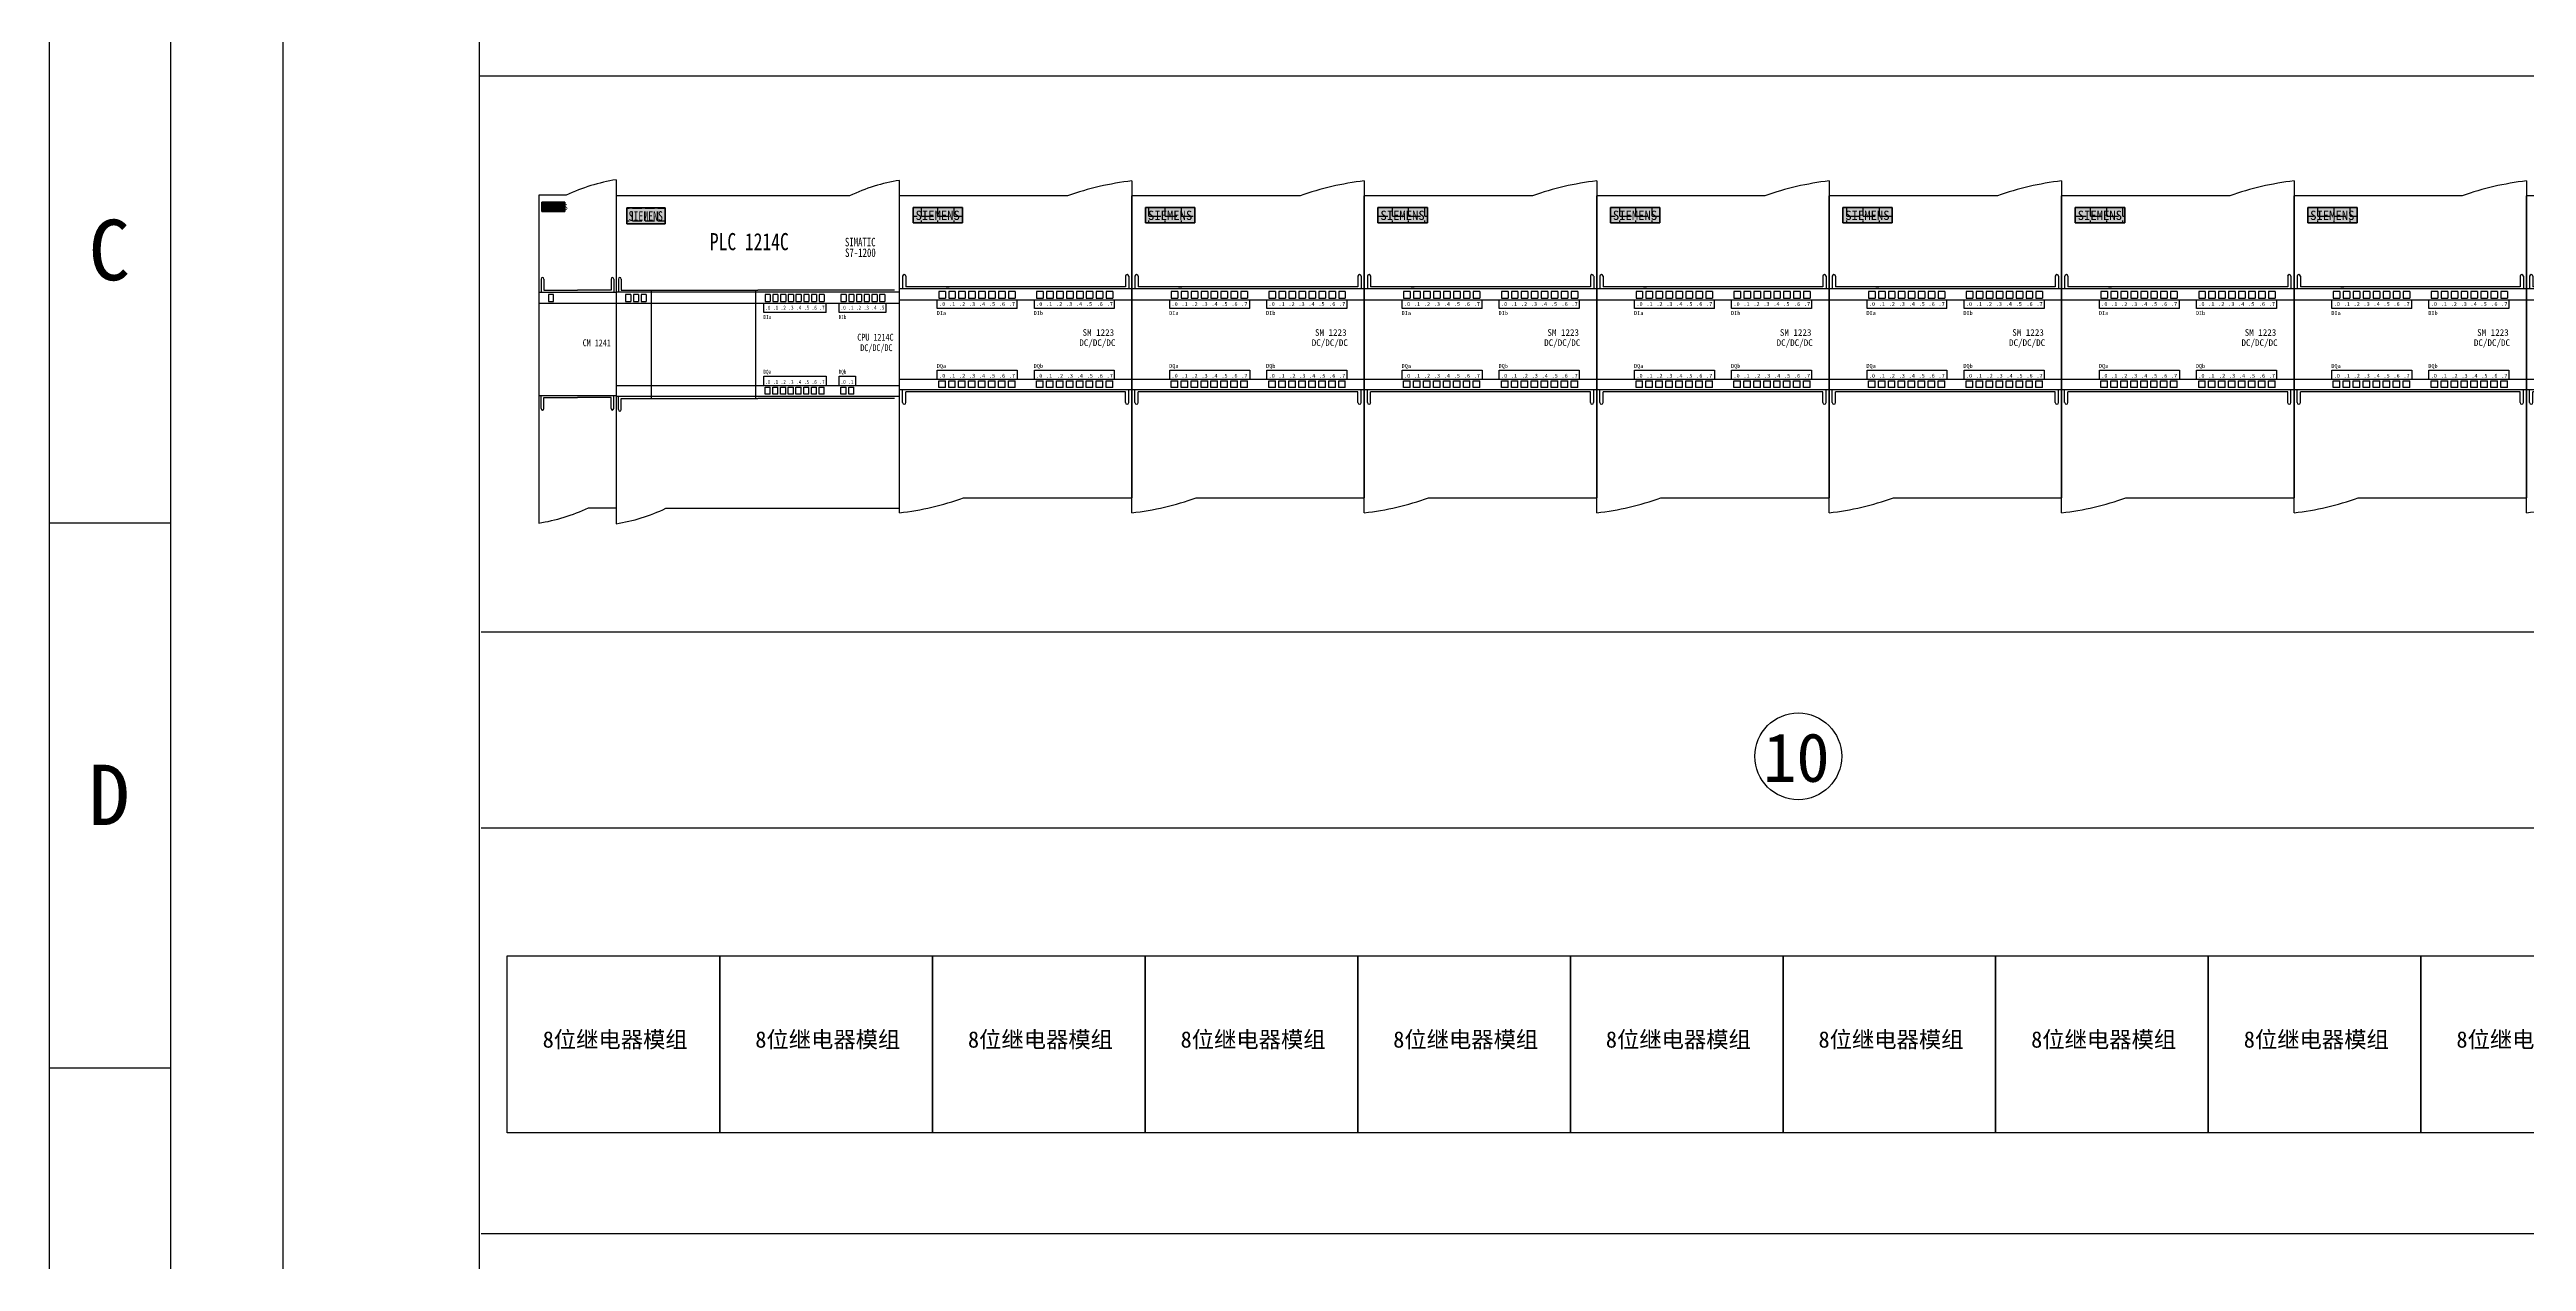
# Model space of a CAD drawing. Header units: millimetres. Extents: x 914 to 910632, y -176 to 682692.
# Drawn here: x 2566 to 2668.3, y 1877.9 to 1927.9 of the extents above; entities that cross this region are included whole.
import ezdxf
from ezdxf.enums import TextEntityAlignment as Align

# ---------------------------------------------------------------- set-up
doc = ezdxf.new("R2010")
doc.units = ezdxf.units.MM
doc.layers.add('0 @ 1', color=7, linetype='Continuous')
doc.layers.add('EPLAN110', color=6, linetype='Continuous', lineweight=35)
doc.styles.add('宋体', font='')
doc.styles.get('宋体').set_extended_font_data('宋体')

# ---------------------------------------------------------------- blocks, each defined once
blk = doc.blocks.new('1214C PLC')
at = {"layer": '0 @ 1', "linetype": 'ByBlock'}
h = blk.add_hatch(dxfattribs=at)
h.set_pattern_fill('ANGLE', color=256, scale=0.147)
h.set_pattern_definition([(0, (-288.8329, 229.3239), (0, 1.026795), [0.74676, -0.280035]), (90, (-288.8329, 229.3239), (-1.026795, 6e-17), [0.74676, -0.280035])])
h.paths.add_polyline_path([(-3.32, -0.69), (-3.32, -1.67), (-0.19, -1.67), (-0.19, -0.69)])
h.paths.add_polyline_path([(-3.31, -1.63), (-0.1, -1.63), (-0.1, -0.77), (-3.31, -0.77)], flags=9)
h = blk.add_hatch(color=256, dxfattribs=at)
h.dxf.hatch_style = 1
h.paths.add_polyline_path([(-3.32, -0.69), (-3.32, -1.67), (-0.19, -1.67), (-0.19, -0.69)])
h.paths.add_polyline_path([(-3.31, -1.63), (-0.1, -1.63), (-0.1, -0.77), (-3.31, -0.77)], flags=9)
h = blk.add_hatch(dxfattribs=at)
h.set_pattern_fill('ANGLE', color=256, scale=0.245)
h.set_pattern_definition([(0, (-467.644, 382.0887), (0, 1.711325), [1.2446, -0.466725]), (90, (-467.644, 382.0887), (-1.711325, 1e-16), [1.2446, -0.466725])])
h.paths.add_polyline_path([(8.21, -1.27), (8.21, -2.9), (13.42, -2.9), (13.42, -1.27)])
h.paths.add_polyline_path([(8.23, -2.84), (13.58, -2.84), (13.58, -1.41), (8.23, -1.41)], flags=9)
h = blk.add_hatch(color=256, dxfattribs=at)
h.dxf.hatch_style = 1
h.paths.add_polyline_path([(8.21, -1.27), (8.21, -2.9), (13.42, -2.9), (13.42, -1.27)])
h.paths.add_polyline_path([(8.23, -2.84), (13.58, -2.84), (13.58, -1.41), (8.23, -1.41)], flags=9)
at = {"linetype": 'ByBlock'}
for p, q in [((0, 0), (-3.73, 0)), ((-3.73, 0), (-3.73, -33.42)), ((6.77, 1.58), (6.77, -31.85)), ((45.27, -31.91), (45.27, 1.52)), ((-3.32, -0.69), (-3.32, -1.67)), ((-0.19, -0.69), (-3.32, -0.69)), ((-3.32, -1.67), (-0.19, -1.67)), ((-0.19, -1.67), (-0.19, -0.69)), ((6.77, -0.06), (6.77, -33.48)), ((38.5, -0.06), (6.77, -0.06)), ((8.21, -1.27), (8.21, -2.9)), ((13.42, -1.27), (8.21, -1.27)), ((13.42, -2.9), (13.42, -1.27)), ((8.21, -2.9), (13.42, -2.9)), ((-3.73, -9.87), (6.77, -9.87)), ((-3.41, -8.54), (-3.41, -9.87)), ((-3.06, -8.54), (-3.06, -9.66)), ((-3.06, -9.66), (1.52, -9.66)), ((6.1, -9.66), (1.52, -9.66)), ((6.1, -8.54), (6.1, -9.66)), ((6.45, -8.54), (6.45, -9.87)), ((45.27, -9.87), (6.77, -9.87)), ((7.09, -8.54), (7.09, -9.87)), ((7.44, -8.54), (7.44, -9.66)), ((7.44, -9.66), (26.02, -9.66)), ((11.52, -9.66), (11.52, -20.73)), ((25.7, -9.66), (25.7, -20.73)), ((44.6, -9.66), (26.02, -9.66)), ((-3.73, -11.01), (6.77, -11.01)), ((-2.43, -10.13), (-2.43, -10.83)), ((-1.73, -10.13), (-2.43, -10.13)), ((-2.43, -10.83), (-1.73, -10.83)), ((-1.73, -10.83), (-1.73, -10.13)), ((6.77, -11.01), (45.27, -11.01)), ((8.77, -10.13), (8.07, -10.13)), ((8.07, -10.13), (8.07, -10.83)), ((8.07, -10.83), (8.77, -10.83)), ((8.77, -10.13), (8.77, -10.83)), ((9.82, -10.13), (9.12, -10.13)), ((9.12, -10.13), (9.12, -10.83)), ((9.12, -10.83), (9.82, -10.83)), ((9.82, -10.13), (9.82, -10.83)), ((10.87, -10.13), (10.17, -10.13)), ((10.17, -10.13), (10.17, -10.83)), ((10.17, -10.83), (10.87, -10.83)), ((10.87, -10.13), (10.87, -10.83)), ((26.86, -11.96), (26.86, -11.01)), ((35.29, -11.96), (26.86, -11.96)), ((27.71, -10.13), (27.01, -10.13)), ((27.01, -10.13), (27.01, -10.83)), ((27.01, -10.83), (27.71, -10.83)), ((27.71, -10.13), (27.71, -10.83)), ((28.76, -10.13), (28.06, -10.13)), ((28.06, -10.13), (28.06, -10.83)), ((28.06, -10.83), (28.76, -10.83)), ((28.76, -10.13), (28.76, -10.83)), ((29.81, -10.13), (29.11, -10.13)), ((29.11, -10.13), (29.11, -10.83)), ((29.11, -10.83), (29.81, -10.83)), ((29.81, -10.13), (29.81, -10.83)), ((30.86, -10.13), (30.16, -10.13)), ((30.16, -10.13), (30.16, -10.83)), ((30.16, -10.83), (30.86, -10.83)), ((30.86, -10.13), (30.86, -10.83)), ((31.91, -10.13), (31.21, -10.13)), ((31.21, -10.13), (31.21, -10.83)), ((31.21, -10.83), (31.91, -10.83)), ((31.91, -10.13), (31.91, -10.83)), ((32.96, -10.13), (32.26, -10.13)), ((32.26, -10.13), (32.26, -10.83)), ((32.26, -10.83), (32.96, -10.83)), ((32.96, -10.13), (32.96, -10.83)), ((34.01, -10.13), (33.31, -10.13)), ((33.31, -10.13), (33.31, -10.83)), ((33.31, -10.83), (34.01, -10.83)), ((34.01, -10.13), (34.01, -10.83)), ((35.06, -10.13), (34.36, -10.13)), ((34.36, -10.13), (34.36, -10.83)), ((34.36, -10.83), (35.06, -10.83)), ((35.06, -10.13), (35.06, -10.83)), ((35.29, -11.96), (35.29, -11.01)), ((37.09, -11.96), (37.09, -11.01)), ((43.42, -11.96), (37.09, -11.96)), ((38.02, -10.13), (37.32, -10.13)), ((37.32, -10.13), (37.32, -10.83)), ((37.32, -10.83), (38.02, -10.83)), ((38.02, -10.13), (38.02, -10.83)), ((39.07, -10.13), (38.37, -10.13)), ((38.37, -10.13), (38.37, -10.83)), ((38.37, -10.83), (39.07, -10.83)), ((39.07, -10.13), (39.07, -10.83)), ((40.12, -10.13), (39.42, -10.13)), ((39.42, -10.13), (39.42, -10.83)), ((39.42, -10.83), (40.12, -10.83)), ((40.12, -10.13), (40.12, -10.83)), ((41.17, -10.13), (40.47, -10.13)), ((40.47, -10.13), (40.47, -10.83)), ((40.47, -10.83), (41.17, -10.83)), ((41.17, -10.13), (41.17, -10.83)), ((42.22, -10.13), (41.52, -10.13)), ((41.52, -10.13), (41.52, -10.83)), ((41.52, -10.83), (42.22, -10.83)), ((42.22, -10.13), (42.22, -10.83)), ((43.27, -10.13), (42.57, -10.13)), ((42.57, -10.13), (42.57, -10.83)), ((42.57, -10.83), (43.27, -10.83)), ((43.27, -10.13), (43.27, -10.83)), ((43.42, -11.01), (43.42, -11.96)), ((6.77, -19.38), (45.27, -19.38)), ((26.86, -19.38), (26.86, -18.44)), ((26.86, -18.44), (35.29, -18.44)), ((27.01, -20.26), (27.01, -19.56)), ((27.01, -19.56), (27.71, -19.56)), ((27.71, -20.26), (27.71, -19.56)), ((28.06, -20.26), (28.06, -19.56)), ((28.06, -19.56), (28.76, -19.56)), ((28.76, -20.26), (28.76, -19.56)), ((29.11, -20.26), (29.11, -19.56)), ((29.11, -19.56), (29.81, -19.56)), ((29.81, -20.26), (29.81, -19.56)), ((30.16, -20.26), (30.16, -19.56)), ((30.16, -19.56), (30.86, -19.56)), ((30.86, -20.26), (30.86, -19.56)), ((31.21, -20.26), (31.21, -19.56)), ((31.21, -19.56), (31.91, -19.56)), ((31.91, -20.26), (31.91, -19.56)), ((32.26, -20.26), (32.26, -19.56)), ((32.26, -19.56), (32.96, -19.56)), ((32.96, -20.26), (32.96, -19.56)), ((33.31, -20.26), (33.31, -19.56)), ((33.31, -19.56), (34.01, -19.56)), ((34.01, -20.26), (34.01, -19.56)), ((34.36, -20.26), (34.36, -19.56)), ((34.36, -19.56), (35.06, -19.56)), ((35.06, -20.26), (35.06, -19.56)), ((35.29, -18.44), (35.29, -19.38)), ((37.09, -19.38), (37.09, -18.44)), ((37.09, -18.44), (39.29, -18.44)), ((37.32, -20.26), (37.32, -19.56)), ((37.32, -19.56), (38.02, -19.56)), ((38.02, -20.26), (38.02, -19.56)), ((38.37, -20.26), (38.37, -19.56)), ((38.37, -19.56), (39.07, -19.56)), ((39.07, -20.26), (39.07, -19.56)), ((39.29, -18.44), (39.29, -19.38)), ((-3.73, -20.4), (6.77, -20.4)), ((-3.41, -21.73), (-3.41, -20.4)), ((-3.06, -21.73), (-3.06, -20.61)), ((-3.06, -20.61), (1.52, -20.61)), ((6.1, -20.61), (1.52, -20.61)), ((6.1, -21.73), (6.1, -20.61)), ((6.45, -21.73), (6.45, -20.4)), ((45.27, -20.52), (6.77, -20.52)), ((7.09, -21.85), (7.09, -20.52)), ((7.44, -21.85), (7.44, -20.73)), ((7.44, -20.73), (26.02, -20.73)), ((44.6, -20.73), (26.02, -20.73)), ((27.71, -20.26), (27.01, -20.26)), ((28.76, -20.26), (28.06, -20.26)), ((29.81, -20.26), (29.11, -20.26)), ((30.86, -20.26), (30.16, -20.26)), ((31.91, -20.26), (31.21, -20.26)), ((32.96, -20.26), (32.26, -20.26)), ((34.01, -20.26), (33.31, -20.26)), ((35.06, -20.26), (34.36, -20.26)), ((38.02, -20.26), (37.32, -20.26)), ((39.07, -20.26), (38.37, -20.26)), ((3.04, -31.85), (6.77, -31.85)), ((13.54, -31.91), (45.27, -31.91))]:
    blk.add_line(p, q, dxfattribs=at)
for points in [[(6.77, 1.58, 0.056978), (0, 0, -0.457417)], [(45.27, 1.52, 0.056978), (38.5, -0.06, -0.457417)], [(-3.73, -33.42, 0.056978), (3.04, -31.85, -0.457417)], [(6.77, -33.48, 0.056978), (13.54, -31.91, -0.457417)]]:
    blk.add_lwpolyline(points, format="xyb", dxfattribs=at)
for points in [[(-3.32, -0.69), (-0.19, -0.69), (-0.19, -1.67), (-3.32, -1.67)], [(8.21, -1.27), (13.42, -1.27), (13.42, -2.9), (8.21, -2.9)]]:
    blk.add_lwpolyline(points, close=True, dxfattribs=at)
for centre, start, end in [((-3.23, -8.54), 0, 180), ((6.27, -8.54), 0, 180), ((7.27, -8.54), 0, 180), ((-3.23, -21.73), 180, 0), ((6.27, -21.73), 180, 0), ((7.27, -21.85), 180, 0)]:
    blk.add_arc(centre, 0.175, start, end, dxfattribs=at)
at = {"layer": '0 @ 1', "linetype": 'ByBlock', "style": '宋体'}
for s, p in [('DIa', (26.8, -12.62)), ('.0', (27.05, -11.67)), ('.1', (28.1, -11.67)), ('.2', (29.15, -11.67)), ('.3', (30.2, -11.67)), ('.4', (31.25, -11.67)), ('.5', (32.3, -11.67)), ('.6', (33.35, -11.67)), ('.7', (34.4, -11.67)), ('DIb', (37.02, -12.62)), ('.0', (37.28, -11.67)), ('.1', (38.33, -11.67)), ('.2', (39.38, -11.67)), ('.3', (40.43, -11.67)), ('.4', (41.48, -11.67)), ('.5', (42.53, -11.67)), ('DQa', (26.8, -18.2)), ('.0', (27.05, -19.24)), ('.1', (28.1, -19.24)), ('.2', (29.15, -19.24)), ('.3', (30.2, -19.24)), ('.4', (31.25, -19.24)), ('.5', (32.3, -19.24)), ('.6', (33.35, -19.24)), ('.7', (34.4, -19.24)), ('DQb', (37.02, -18.2)), ('.0', (37.28, -19.24)), ('.1', (38.33, -19.24))]:
    blk.add_text(s, height=0.42, dxfattribs=at).set_placement(p)
at = {"layer": 'EPLAN110', "linetype": 'ByBlock', "style": '宋体'}
for s, height, p in [('SIEMENS', 0.588, (-3.17, -1.49)), ('SIEMENS', 0.98, (8.47, -2.6)), ('PLC 1214C', 1.75, (19.51, -5.6)), ('SIMATIC', 0.875, (37.86, -5.21)), ('S7-1200', 0.875, (37.88, -6.29)), ('CM 1241', 0.7, (2.23, -15.39)), ('CPU 1214C', 0.7, (39.54, -14.82)), ('DC/DC/DC', 0.7, (39.95, -15.89))]:
    blk.add_text(s, height=height, dxfattribs=at).set_placement(p)
blk = doc.blocks.new('1223扩展IO模块')
at = {"layer": '0 @ 1', "linetype": 'ByBlock'}
h = blk.add_hatch(dxfattribs=at)
h.set_pattern_fill('ANGLE', color=256, scale=0.245)
h.set_pattern_definition([(0, (-479.6633, 382.1504), (0, 1.711325), [1.2446, -0.466725]), (90, (-479.6633, 382.1504), (-1.711325, 1e-16), [1.2446, -0.466725])])
h.paths.add_polyline_path([(-3.81, -1.21), (-3.81, -2.84), (1.4, -2.84), (1.4, -1.21)])
h.paths.add_polyline_path([(-3.79, -2.78), (1.56, -2.78), (1.56, -1.35), (-3.79, -1.35)], flags=9)
h = blk.add_hatch(color=256, dxfattribs=at)
h.dxf.hatch_style = 1
h.paths.add_polyline_path([(-3.81, -1.21), (-3.81, -2.84), (1.4, -2.84), (1.4, -1.21)])
h.paths.add_polyline_path([(-3.79, -2.78), (1.56, -2.78), (1.56, -1.35), (-3.79, -1.35)], flags=9)
at = {"linetype": 'ByBlock'}
for p, q in [((12.48, 0), (-5.25, 0)), ((-5.25, -33.42), (-5.25, 0)), ((19.25, 1.58), (19.25, -31.85)), ((-3.81, -1.21), (-3.81, -2.84)), ((1.4, -1.21), (-3.81, -1.21)), ((1.4, -2.84), (1.4, -1.21)), ((-3.81, -2.84), (1.4, -2.84)), ((19.25, -9.81), (-5.25, -9.81)), ((-4.93, -8.48), (-4.93, -9.81)), ((-4.58, -8.48), (-4.58, -9.6)), ((18.58, -9.6), (-4.58, -9.6)), ((-0.41, -10.07), (-1.11, -10.07)), ((-1.11, -10.07), (-1.11, -10.77)), ((-0.41, -10.07), (-0.41, -10.77)), ((-0.32, -9.6), (0, -9.6)), ((0.64, -10.07), (-0.06, -10.07)), ((-0.06, -10.07), (-0.06, -10.77)), ((0.64, -10.07), (0.64, -10.77)), ((1.69, -10.07), (0.99, -10.07)), ((0.99, -10.07), (0.99, -10.77)), ((1.69, -10.07), (1.69, -10.77)), ((2.74, -10.07), (2.04, -10.07)), ((2.04, -10.07), (2.04, -10.77)), ((2.74, -10.07), (2.74, -10.77)), ((3.79, -10.07), (3.09, -10.07)), ((3.09, -10.07), (3.09, -10.77)), ((3.79, -10.07), (3.79, -10.77)), ((4.84, -10.07), (4.14, -10.07)), ((4.14, -10.07), (4.14, -10.77)), ((4.84, -10.07), (4.84, -10.77)), ((5.89, -10.07), (5.19, -10.07)), ((5.19, -10.07), (5.19, -10.77)), ((5.89, -10.07), (5.89, -10.77)), ((6.94, -10.07), (6.24, -10.07)), ((6.24, -10.07), (6.24, -10.77)), ((6.94, -10.07), (6.94, -10.77)), ((9.9, -10.07), (9.2, -10.07)), ((9.2, -10.07), (9.2, -10.77)), ((9.9, -10.07), (9.9, -10.77)), ((10.95, -10.07), (10.25, -10.07)), ((10.25, -10.07), (10.25, -10.77)), ((10.95, -10.07), (10.95, -10.77)), ((12, -10.07), (11.3, -10.07)), ((11.3, -10.07), (11.3, -10.77)), ((12, -10.07), (12, -10.77)), ((13.05, -10.07), (12.35, -10.07)), ((12.35, -10.07), (12.35, -10.77)), ((13.05, -10.07), (13.05, -10.77)), ((14.1, -10.07), (13.4, -10.07)), ((13.4, -10.07), (13.4, -10.77)), ((14.1, -10.07), (14.1, -10.77)), ((15.15, -10.07), (14.45, -10.07)), ((14.45, -10.07), (14.45, -10.77)), ((15.15, -10.07), (15.15, -10.77)), ((16.2, -10.07), (15.5, -10.07)), ((15.5, -10.07), (15.5, -10.77)), ((16.2, -10.07), (16.2, -10.77)), ((17.25, -10.07), (16.55, -10.07)), ((16.55, -10.07), (16.55, -10.77)), ((17.25, -10.07), (17.25, -10.77)), ((18.58, -8.48), (18.58, -9.6)), ((18.93, -8.48), (18.93, -9.81)), ((19.25, -26.9), (19.25, -8)), ((19.25, -26.9), (19.25, -8)), ((-5.25, -10.95), (19.25, -10.95)), ((-1.26, -11.89), (-1.26, -10.95)), ((7.17, -11.89), (-1.26, -11.89)), ((-1.11, -10.77), (-0.41, -10.77)), ((-0.06, -10.77), (0.64, -10.77)), ((0.99, -10.77), (1.69, -10.77)), ((2.04, -10.77), (2.74, -10.77)), ((3.09, -10.77), (3.79, -10.77)), ((4.14, -10.77), (4.84, -10.77)), ((5.19, -10.77), (5.89, -10.77)), ((6.24, -10.77), (6.94, -10.77)), ((7.17, -11.89), (7.17, -10.95)), ((8.97, -11.89), (8.97, -10.95)), ((17.4, -11.89), (8.97, -11.89)), ((9.2, -10.77), (9.9, -10.77)), ((10.25, -10.77), (10.95, -10.77)), ((11.3, -10.77), (12, -10.77)), ((12.35, -10.77), (13.05, -10.77)), ((13.4, -10.77), (14.1, -10.77)), ((14.45, -10.77), (15.15, -10.77)), ((15.5, -10.77), (16.2, -10.77)), ((16.55, -10.77), (17.25, -10.77)), ((17.4, -10.95), (17.4, -11.89)), ((-5.25, -19.32), (19.25, -19.32)), ((19.25, -20.46), (-5.25, -20.46)), ((-4.93, -21.79), (-4.93, -20.46)), ((18.58, -20.67), (-4.58, -20.67)), ((-4.58, -21.79), (-4.58, -20.67)), ((-1.26, -19.32), (-1.26, -18.37)), ((-1.26, -18.37), (7.17, -18.37)), ((-1.11, -20.2), (-1.11, -19.5)), ((-1.11, -19.5), (-0.41, -19.5)), ((-0.41, -20.2), (-1.11, -20.2)), ((-0.41, -20.2), (-0.41, -19.5)), ((-0.06, -20.2), (-0.06, -19.5)), ((-0.06, -19.5), (0.64, -19.5)), ((0.64, -20.2), (-0.06, -20.2)), ((0.64, -20.2), (0.64, -19.5)), ((0.99, -20.2), (0.99, -19.5)), ((0.99, -19.5), (1.69, -19.5)), ((1.69, -20.2), (0.99, -20.2)), ((1.69, -20.2), (1.69, -19.5)), ((2.04, -20.2), (2.04, -19.5)), ((2.04, -19.5), (2.74, -19.5)), ((2.74, -20.2), (2.04, -20.2)), ((2.74, -20.2), (2.74, -19.5)), ((3.09, -20.2), (3.09, -19.5)), ((3.09, -19.5), (3.79, -19.5)), ((3.79, -20.2), (3.09, -20.2)), ((3.79, -20.2), (3.79, -19.5)), ((4.14, -20.2), (4.14, -19.5)), ((4.14, -19.5), (4.84, -19.5)), ((4.84, -20.2), (4.14, -20.2)), ((4.84, -20.2), (4.84, -19.5)), ((5.19, -20.2), (5.19, -19.5)), ((5.19, -19.5), (5.89, -19.5)), ((5.89, -20.2), (5.19, -20.2)), ((5.89, -20.2), (5.89, -19.5)), ((6.24, -20.2), (6.24, -19.5)), ((6.24, -19.5), (6.94, -19.5)), ((6.94, -20.2), (6.24, -20.2)), ((6.94, -20.2), (6.94, -19.5)), ((7.17, -18.37), (7.17, -19.32)), ((8.97, -19.32), (8.97, -18.37)), ((8.97, -18.37), (17.4, -18.37)), ((9.2, -20.2), (9.2, -19.5)), ((9.2, -19.5), (9.9, -19.5)), ((9.9, -20.2), (9.2, -20.2)), ((9.9, -20.2), (9.9, -19.5)), ((10.25, -20.2), (10.25, -19.5)), ((10.25, -19.5), (10.95, -19.5)), ((10.95, -20.2), (10.25, -20.2)), ((10.95, -20.2), (10.95, -19.5)), ((11.3, -20.2), (11.3, -19.5)), ((11.3, -19.5), (12, -19.5)), ((12, -20.2), (11.3, -20.2)), ((12, -20.2), (12, -19.5)), ((12.35, -20.2), (12.35, -19.5)), ((12.35, -19.5), (13.05, -19.5)), ((13.05, -20.2), (12.35, -20.2)), ((13.05, -20.2), (13.05, -19.5)), ((13.4, -20.2), (13.4, -19.5)), ((13.4, -19.5), (14.1, -19.5)), ((14.1, -20.2), (13.4, -20.2)), ((14.1, -20.2), (14.1, -19.5)), ((14.45, -20.2), (14.45, -19.5)), ((14.45, -19.5), (15.15, -19.5)), ((15.15, -20.2), (14.45, -20.2)), ((15.15, -20.2), (15.15, -19.5)), ((15.5, -20.2), (15.5, -19.5)), ((15.5, -19.5), (16.2, -19.5)), ((16.2, -20.2), (15.5, -20.2)), ((16.2, -20.2), (16.2, -19.5)), ((16.55, -20.2), (16.55, -19.5)), ((16.55, -19.5), (17.25, -19.5)), ((17.25, -20.2), (16.55, -20.2)), ((17.25, -20.2), (17.25, -19.5)), ((17.4, -18.37), (17.4, -19.32)), ((18.58, -21.79), (18.58, -20.67)), ((18.93, -21.79), (18.93, -20.46)), ((1.52, -31.85), (19.25, -31.85))]:
    blk.add_line(p, q, dxfattribs=at)
for points in [[(19.25, 1.58, 0.056978), (12.48, 0, -0.457417)], [(-5.25, -33.42, 0.056978), (1.52, -31.85, -0.457417)]]:
    blk.add_lwpolyline(points, format="xyb", dxfattribs=at)
blk.add_lwpolyline([(-3.81, -1.21), (1.4, -1.21), (1.4, -2.84), (-3.81, -2.84)], close=True, dxfattribs=at)
for centre, start, end in [((-4.75, -8.48), 0, 180), ((18.75, -8.48), 0, 180), ((-4.75, -21.79), 180, 0), ((18.75, -21.79), 180, 0)]:
    blk.add_arc(centre, 0.175, start, end, dxfattribs=at)
at = {"layer": '0 @ 1', "linetype": 'ByBlock', "style": '宋体'}
for s, p in [('DIa', (-1.32, -12.56)), ('.0', (-1.07, -11.61)), ('.1', (-0.02, -11.61)), ('.2', (1.03, -11.61)), ('.3', (2.08, -11.61)), ('.4', (3.13, -11.61)), ('.5', (4.18, -11.61)), ('.6', (5.23, -11.61)), ('.7', (6.28, -11.61)), ('DIb', (8.9, -12.56)), ('.0', (9.16, -11.61)), ('.1', (10.21, -11.61)), ('.2', (11.26, -11.61)), ('.3', (12.31, -11.61)), ('.4', (13.36, -11.61)), ('.5', (14.41, -11.61)), ('.6', (15.54, -11.61)), ('.7', (16.59, -11.61)), ('DQa', (-1.32, -18.14)), ('DQb', (8.9, -18.14)), ('.0', (-1.07, -19.18)), ('.1', (-0.02, -19.18)), ('.2', (1.03, -19.18)), ('.3', (2.08, -19.18)), ('.4', (3.13, -19.18)), ('.5', (4.18, -19.18)), ('.6', (5.23, -19.18)), ('.7', (6.28, -19.18)), ('.0', (9.16, -19.18)), ('.1', (10.21, -19.18)), ('.2', (11.34, -19.18)), ('.3', (12.39, -19.18)), ('.4', (13.44, -19.18)), ('.5', (14.49, -19.18)), ('.6', (15.54, -19.18)), ('.7', (16.59, -19.18))]:
    blk.add_text(s, height=0.42, dxfattribs=at).set_placement(p)
at = {"layer": 'EPLAN110', "linetype": 'ByBlock', "style": '宋体'}
for s, height, p in [('SIEMENS', 0.98, (-3.55, -2.54)), ('DC/DC/DC', 0.7, (13.71, -15.83)), ('SM 1223', 0.7, (14.05, -14.76))]:
    blk.add_text(s, height=height, dxfattribs=at).set_placement(p)
blk = doc.blocks.new('*U388')
blk.add_line((-2.5, 0), (2.5, 0))
blk = doc.blocks.new('*U389')
at = {"color": 0, "linetype": 'ByBlock', "lineweight": -2, "transparency": 16777216}
for p in [(0, -45), (0, -67.5)]:
    blk.add_blockref('*U388', p, dxfattribs=at)
blk = doc.blocks.new('制图图框')
for p, q in [((-2700.08, 579.32), (-2700.08, 789.32)), ((-2695.08, 584.32), (-2695.08, 784.32))]:
    blk.add_line(p, q)
blk.add_blockref('*U389', (-2697.58, 761.82))
at = {"style": '宋体'}
for s, p in [('C', (-2698.47, 726.84)), ('D', (-2698.47, 704.34))]:
    blk.add_text(s, height=2.5, dxfattribs=at).set_placement(p)

msp = doc.modelspace()

# ---------------------------------------------------------------- linework, layer by layer
at = {"color": 1}
for p, q in [((2575.671, 1958.579), (2575.671, 1796.579)), ((2583.771, 1951.12), (2583.771, 1804.631)), ((2702.571, 1926.82), (2583.771, 1926.82)), ((2702.655, 1903.87), (2583.855, 1903.87)), ((2702.655, 1895.77), (2583.855, 1895.77)), ((2702.655, 1879.03), (2583.855, 1879.03))]:
    msp.add_line(p, q, dxfattribs=at)
for points in [[(2584.924, 1890.499), (2593.699, 1890.499), (2593.699, 1883.193), (2584.924, 1883.193)], [(2593.699, 1890.499), (2602.474, 1890.499), (2602.474, 1883.193), (2593.699, 1883.193)], [(2602.474, 1890.499), (2611.249, 1890.499), (2611.249, 1883.193), (2602.474, 1883.193)], [(2611.249, 1890.499), (2620.024, 1890.499), (2620.024, 1883.193), (2611.249, 1883.193)], [(2620.024, 1890.499), (2628.799, 1890.499), (2628.799, 1883.193), (2620.024, 1883.193)], [(2628.799, 1890.499), (2637.574, 1890.499), (2637.574, 1883.193), (2628.799, 1883.193)], [(2637.574, 1890.499), (2646.349, 1890.499), (2646.349, 1883.193), (2637.574, 1883.193)], [(2646.349, 1890.499), (2655.124, 1890.499), (2655.124, 1883.193), (2646.349, 1883.193)], [(2655.124, 1890.499), (2663.899, 1890.499), (2663.899, 1883.193), (2655.124, 1883.193)], [(2663.899, 1890.499), (2672.674, 1890.499), (2672.674, 1883.193), (2663.899, 1883.193)]]:
    msp.add_lwpolyline(points, close=True)
msp.add_circle((2638.203, 1898.742), 1.792)

# ---------------------------------------------------------------- block references
msp.add_blockref('制图图框', (5266.122, 1191.56))
for name, p, xscale, yscale, zscale in [('1214C PLC', (2587.361, 1921.908), 0.30375, 0.405, 0.405), ('1223扩展IO模块', (2603.166, 1921.883), 0.3915, 0.3915, 0.2332800000000001), ('1223扩展IO模块', (2612.758, 1921.883), 0.3915, 0.3915, 0.2332800000000001), ('1223扩展IO模块', (2622.35, 1921.883), 0.3915, 0.3915, 0.2332800000000001), ('1223扩展IO模块', (2631.942, 1921.883), 0.3915, 0.3915, 0.2332800000000001), ('1223扩展IO模块', (2641.533, 1921.883), 0.3915, 0.3915, 0.2332800000000001), ('1223扩展IO模块', (2651.125, 1921.883), 0.3915, 0.3915, 0.2332800000000001), ('1223扩展IO模块', (2660.717, 1921.883), 0.3915, 0.3915, 0.2332800000000001), ('1223扩展IO模块', (2670.309, 1921.883), 0.3915, 0.3915, 0.2332800000000001)]:
    msp.add_blockref(name, p, dxfattribs=dict(xscale=xscale, yscale=yscale, zscale=zscale))

# ---------------------------------------------------------------- texts
at = {"style": '宋体'}
msp.add_text('10', height=2.016, dxfattribs=at).set_placement((2636.754, 1897.688))
at = {"color": 7, "style": '宋体'}
for p in [(2586.388, 1886.51), (2595.163, 1886.51), (2603.938, 1886.51), (2612.713, 1886.51), (2621.488, 1886.51), (2630.263, 1886.51), (2639.038, 1886.51), (2647.813, 1886.51), (2656.588, 1886.51), (2665.363, 1886.51)]:
    msp.add_text('8位继电器模组', height=0.675, dxfattribs=at).set_placement(p, align=Align.BOTTOM_LEFT)

doc.saveas('drawing.dxf')
